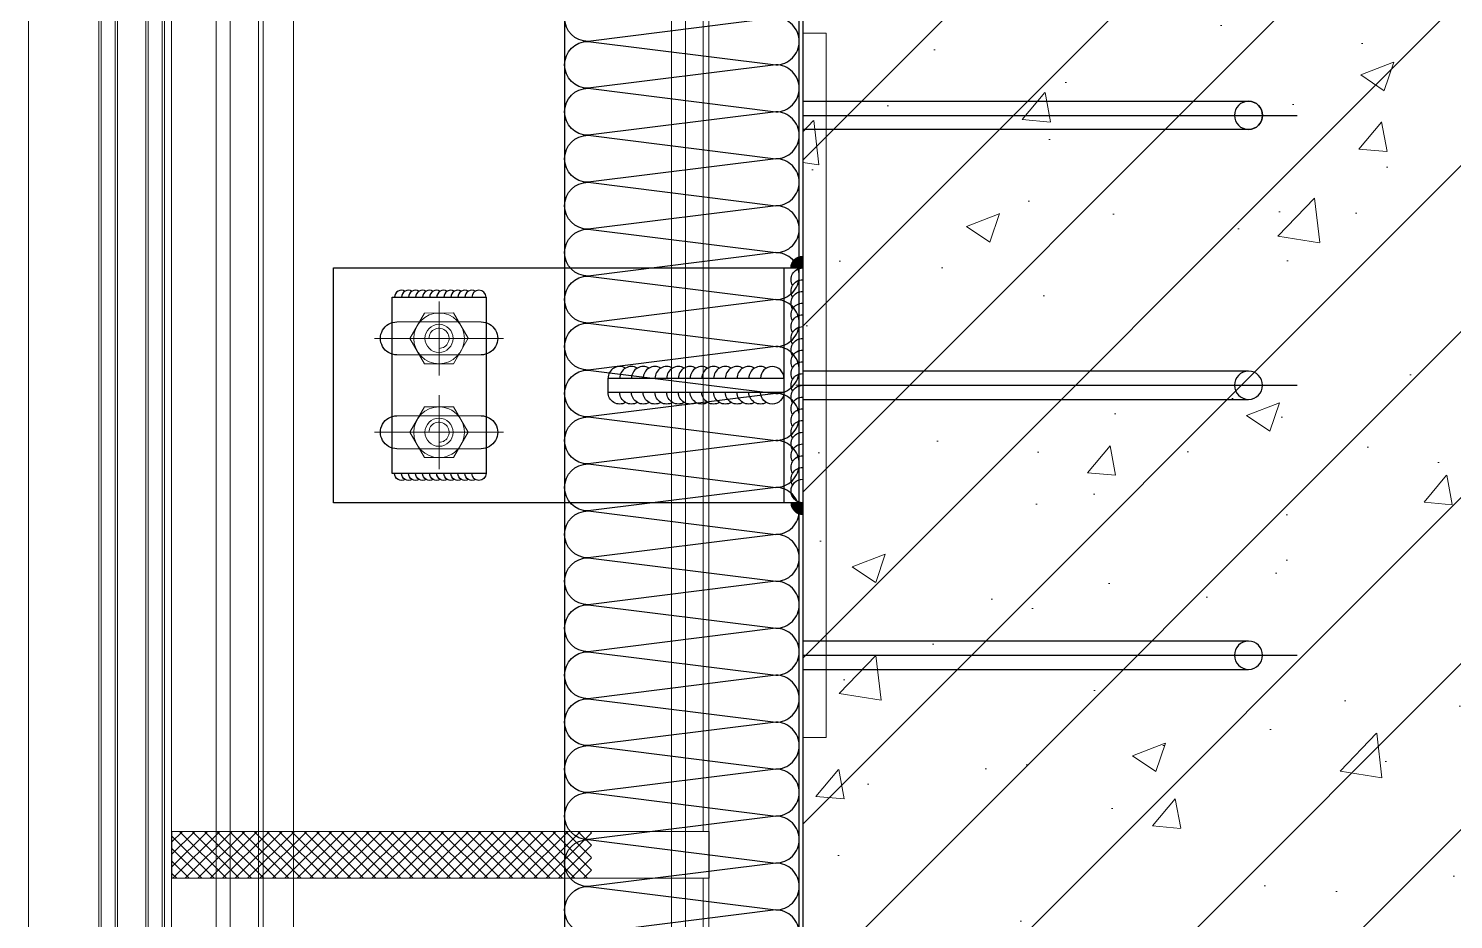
# Model space of a CAD drawing. Extents: x -280168 to 205214, y -148835 to -64913.
# Drawn here: x 51558 to 52166, y -77859 to -77479 of the extents above; entities that cross this region are included whole.
import ezdxf

# ---------------------------------------------------------------- set-up
doc = ezdxf.new("R2010")
doc.units = 0
doc.header["$LTSCALE"] = 1000
doc.header["$MEASUREMENT"] = 0
for name, pattern in [('CENTER', [50.8, 31.75, -6.35, 6.35, -6.35]), ('DASH', [0.35, 0.25, -0.1]), ('DASHDOT2', [0.5, 0.25, -0.125, 0, -0.125]), ('DASHED', [19.05, 12.7, -6.35])]:
    doc.linetypes.add(name, pattern=pattern)
for name, color, linetype, lineweight in [('00-SGT-轴线', 10, 'Continuous', 13), ('00-SGT-钢结构', 6, 'Continuous', 13), ('00-SGT-零部件', 31, 'Continuous', 13), ('2SS1_structure', 166, 'Continuous', 13), ('ALP1_alum.panel', 150, 'Continuous', 20), ('ALP2_hidden', 154, 'DASHED', 13), ('C18', 1, 'CENTER', 13), ('DIM', 1, 'Continuous', 13), ('GL1_glass', 122, 'Continuous', 13), ('GL2_hidden', 140, 'DASHED', 13), ('STE1_carbon steel', 66, 'Continuous', 25), ('STE2_hidden', 64, 'DASHED', 13), ('TC1_hatch', 251, 'Continuous', 13), ('XC1_alum.extrusion', 3, 'Continuous', 20), ('XC2_hidden', 70, 'DASHED', 13)]:
    doc.layers.add(name, color=color, linetype=linetype, lineweight=lineweight)
for name, color, linetype in [('2  辅材', 30, 'Continuous'), ('L18', 1, 'Continuous'), ('PJ1-sec-elev-plan', 4, 'Continuous'), ('SY', 2, 'Continuous'), ('TC', 4, 'Continuous'), ('尺寸层', 7, 'Continuous'), ('配件层', 4, 'Continuous')]:
    doc.layers.add(name, color=color, linetype=linetype)
doc.layers.add('DIM_MODI', color=2, linetype='Continuous', plot=False)
pattern_1 = [(45, (0, 0), (-0.2245064, 0.2245064), []), (135, (0, 0), (-0.2245064, -0.2245064), [])]

# ---------------------------------------------------------------- blocks, each defined once
blk = doc.blocks.new('MB-1')
at = {"color": 3}
blk.add_lwpolyline([(8, -150), (-2, -150), (-2, 150), (8, 150)], close=True, dxfattribs=at)
at = {"layer": 'STE1_carbon steel', "color": 225}
for points in [[(8, 121), (-182, 121, 1), (-182, 109), (8, 109)], [(8, -6), (-182, -6, -1), (-182, 6), (8, 6)], [(8, -121), (-182, -121, -1), (-182, -109), (8, -109)]]:
    blk.add_lwpolyline(points, format="xyb", dxfattribs=at)
at = {"layer": 'STE1_carbon steel', "color": 1, "linetype": 'DASHDOT2', "ltscale": 20}
for points in [[(8, 115), (-202.79, 115)], [(8, 0), (-202.79, 0)], [(8, -115), (-202.79, -115)]]:
    blk.add_lwpolyline(points, dxfattribs=at)
at = {"layer": 'STE1_carbon steel', "color": 225}
for centre in [(-182, 115), (-182, 0), (-182, -115)]:
    blk.add_circle(centre, 6, dxfattribs=at)
blk = doc.blocks.new('*U388')
at = {"layer": '2  辅材'}
for centre, start in [((1, 0), 180), ((2, 0), 240), ((3, 0), 240), ((4, 0), 240), ((5, 0), 240), ((6, 0), 240), ((7, 0), 240), ((8, 0), 240), ((9, 0), 240), ((10, 0), 240), ((11, 0), 240), ((12, 0), 240)]:
    blk.add_arc(centre, 1, start, 0, dxfattribs=at)
blk = doc.blocks.new('*U389')
at = {"layer": '2  辅材'}
blk.add_hatch(color=256, dxfattribs=at).paths.add_polyline_path([(0, -1), (0, 0), (1, 0, -0.414214)])
blk.add_arc((0, 0), 1, 270, 0, dxfattribs=at)
blk = doc.blocks.new('*U380')
at = {"layer": '2  辅材'}
for centre, start in [((1, 0), 180), ((2, 0), 240), ((3, 0), 240), ((4, 0), 240), ((5, 0), 240), ((6, 0), 240), ((7, 0), 240), ((8, 0), 240), ((9, 0), 240), ((10, 0), 240), ((11, 0), 240), ((12, 0), 240), ((13, 0), 240), ((14, 0), 240)]:
    blk.add_arc(centre, 1, start, 0, dxfattribs=at)
blk = doc.blocks.new('*U366')
at = {"layer": '2  辅材'}
for centre, start in [((1, 0), 180), ((2, 0), 240), ((3, 0), 240), ((4, 0), 240), ((5, 0), 240), ((6, 0), 240), ((7, 0), 240), ((8, 0), 240), ((9, 0), 240), ((10, 0), 240), ((11, 0), 240), ((12, 0), 240), ((13, 0), 240), ((14, 0), 240), ((15, 0), 240), ((16, 0), 240), ((17, 0), 240), ((18, 0), 240), ((19, 0), 240)]:
    blk.add_arc(centre, 1, start, 0, dxfattribs=at)
blk = doc.blocks.new('MJ')
at = {"color": 252, "linetype": 'DASH', "ltscale": 20}
for p, q in [((173, 26.99), (137, 26.99)), ((137, 13), (173, 13)), ((137, -27), (173, -27))]:
    blk.add_line(p, q, dxfattribs=at)
at = {"color": 31}
blk.add_line((-9.69, 0), (2.96, 0), dxfattribs=at)
at = {"color": 252}
blk.add_line((173, -13), (137, -13), dxfattribs=at)
at = {"layer": '00-SGT-轴线', "linetype": 'CENTER'}
for p, q in [((155, 4.23), (155, 35.76)), ((182.49, 19.99), (127.51, 19.99)), ((155, -35.77), (155, -4.24)), ((182.49, -20), (127.51, -20)), ((171.23, -20.01), (141.77, -20))]:
    blk.add_line(p, q, dxfattribs=at)
at = {"layer": '00-SGT-钢结构'}
for p, q in [((175.03, 26.39), (175.03, 26.39)), ((175.03, 13.39), (175.03, 13.39)), ((175.03, -13.61), (175.03, -13.61)), ((175.03, -26.61), (175.03, -26.61))]:
    blk.add_line(p, q, dxfattribs=at)
at = {"layer": '00-SGT-零部件'}
for points in [[(167.5, 20), (161.26, 9.2), (148.79, 9.21), (142.56, 20.01), (148.8, 30.81), (161.27, 30.8)], [(167.5, -20), (161.26, -30.8), (148.79, -30.79), (142.56, -19.99), (148.8, -9.19), (161.27, -9.2)]]:
    blk.add_lwpolyline(points, close=True, dxfattribs=at)
for points in [[(155.02, 9.2, -1), (155.03, 30.8, -1)], [(155.03, 26, -1), (155.03, 14, -1)], [(155.02, -30.79, -1), (155.03, -9.19, -1)], [(155.03, -13.99, -1), (155.03, -25.99, -1)]]:
    blk.add_lwpolyline(points, format="xyb", close=True, dxfattribs=at)
for points in [[(155.03, 15.71, -2.414214), (159.32, 20)], [(155.03, -24.29, -2.414214), (159.32, -20)]]:
    blk.add_lwpolyline(points, format="xyb", dxfattribs=at)
at = {"layer": 'STE1_carbon steel', "color": 2}
blk.add_lwpolyline([(200, 50), (0, 50), (0, -50), (200, -50)], close=True, dxfattribs=at)
blk.add_lwpolyline([(8, 50), (8, -50)], dxfattribs=at)
at = {"layer": 'STE1_carbon steel'}
blk.add_lwpolyline([(175, 37.49), (135, 37.49), (135, -37.51), (175, -37.51)], close=True, dxfattribs=at)
for centre, start, end in [((137, 19.99), 89.99116, 270.00884), ((173, 19.99), 269.99116, 90.00884), ((137, -20), 89.99116, 270.00884), ((173, -20), 269.99116, 90.00884)]:
    blk.add_arc(centre, 7, start, end, dxfattribs=at)
at = {"layer": 'SY'}
blk.add_lwpolyline([(8, 3), (8, -3), (83, -3), (83, 3)], close=True, dxfattribs=at)
for name, p, xscale, yscale, zscale, rotation in [('*U389', (0, 50), 5.000000000001624, 5.000000000001624, 5.000000000001624, 90), ('*U366', (0, -50), 5.000000000001624, 5.000000000001624, 5.000000000001624, 90), ('*U388', (135, 37.49), -3.000000000000975, 3.000000000000975, 3.000000000000975, 180), ('*U380', (8, 3), -5.000000000001624, 5.000000000001624, 5.000000000001624, 180), ('*U389', (0, -50), -5.000000000001624, 5.000000000001624, 5.000000000001624, 90)]:
    blk.add_blockref(name, p, dxfattribs=dict(xscale=xscale, yscale=yscale, zscale=zscale, rotation=rotation))
for name, p, xscale, yscale, zscale in [('*U380', (8, -3), 5.000000000001624, 5.000000000001624, 5.000000000001624), ('*U388', (135, -37.51), 3.000000000000975, 3.000000000000975, 3.000000000000975)]:
    blk.add_blockref(name, p, dxfattribs=dict(xscale=xscale, yscale=yscale, zscale=zscale))
at = {"layer": 'ALP1_alum.panel'}
blk.add_blockref('MB-1', (-8, 0), dxfattribs=at)
blk = doc.blocks.new('*U339')
at = {"layer": 'C18', "color": 1, "ltscale": 0.2}
blk.add_line((0, 4.16), (0, -15.6), dxfattribs=at)
at = {"layer": 'L18', "color": 4}
for p, q in [((-1.55, 0), (-1.55, -1.59)), ((1.55, 0), (1.55, -1.09)), ((-2.11, -1.9), (2.11, -1.4)), ((-2.11, -1.9), (-1.55, -1.59)), ((-2.11, -1.9), (-1.55, -2.21)), ((-2.11, -3.3), (2.11, -2.8)), ((-2.11, -3.3), (-1.55, -2.99)), ((-2.11, -3.3), (-1.55, -3.61)), ((-2.11, -4.7), (2.11, -4.2)), ((-2.11, -4.7), (-1.55, -4.39)), ((-2.11, -4.7), (-1.55, -5.01)), ((-2.11, -6.1), (2.11, -5.6)), ((-2.11, -6.1), (-1.55, -5.79)), ((-1.55, -1.59), (1.55, -1.09)), ((-1.55, -2.21), (1.55, -1.71)), ((-1.55, -2.21), (-1.55, -2.99)), ((-1.55, -2.99), (1.55, -2.49)), ((-1.55, -3.61), (1.55, -3.11)), ((-1.55, -3.61), (-1.55, -4.39)), ((-1.55, -4.39), (1.55, -3.89)), ((-1.55, -5.01), (1.55, -4.51)), ((-1.55, -5.01), (-1.55, -5.79)), ((-1.55, -5.79), (1.55, -5.29)), ((-1.55, -6.41), (1.55, -5.91)), ((1.55, -0.31), (1.55, -1.09)), ((2.11, -1.4), (1.55, -1.09)), ((2.11, -1.4), (1.55, -1.71)), ((1.55, -1.71), (1.55, -2.49)), ((2.11, -2.8), (1.55, -2.49)), ((2.11, -2.8), (1.55, -3.11)), ((1.55, -3.11), (1.55, -3.89)), ((2.11, -4.2), (1.55, -3.89)), ((2.11, -4.2), (1.55, -4.51)), ((1.55, -4.51), (1.55, -5.29)), ((2.11, -5.6), (1.55, -5.29)), ((2.11, -5.6), (1.55, -5.91)), ((1.55, -5.91), (1.55, -6.69)), ((-2.11, -6.1), (-1.55, -6.41)), ((-2.11, -7.5), (2.11, -7)), ((-2.11, -7.5), (-1.55, -7.19)), ((-2.11, -7.5), (-1.55, -7.81)), ((-2.11, -8.9), (2.11, -8.4)), ((-2.11, -8.9), (-1.55, -8.59)), ((-2.11, -8.9), (-1.55, -9.21)), ((-2.11, -10.3), (2.11, -9.8)), ((-2.11, -10.3), (-1.55, -9.99)), ((-2.11, -10.3), (-1.55, -10.61)), ((-1.58, -11.64), (1.73, -11.25)), ((-1.58, -11.64), (-1.27, -11.34)), ((-1.58, -11.64), (-1.03, -11.93)), ((-1.55, -6.41), (-1.55, -7.19)), ((-1.55, -7.19), (1.55, -6.69)), ((-1.55, -7.81), (1.55, -7.31)), ((-1.55, -7.81), (-1.55, -8.59)), ((-1.55, -8.59), (1.55, -8.09)), ((-1.55, -9.21), (1.55, -8.71)), ((-1.55, -9.21), (-1.55, -9.99)), ((-1.55, -9.99), (1.55, -9.49)), ((-1.55, -10.61), (1.55, -10.11)), ((-1.55, -10.61), (-1.55, -10.66)), ((-1.27, -11.34), (-1.55, -10.66)), ((-1.27, -11.34), (1.45, -10.91)), ((-1.03, -11.93), (1.17, -11.57)), ((-0.72, -12.66), (-1.03, -11.93)), ((0.83, -12.41), (1.17, -11.57)), ((1.73, -11.25), (1.17, -11.57)), ((1.45, -10.91), (1.55, -10.66)), ((1.73, -11.25), (1.45, -10.91)), ((2.11, -7), (1.55, -6.69)), ((2.11, -7), (1.55, -7.31)), ((1.55, -7.31), (1.55, -8.09)), ((2.11, -8.4), (1.55, -8.09)), ((2.11, -8.4), (1.55, -8.71)), ((1.55, -8.71), (1.55, -9.49)), ((2.11, -9.8), (1.55, -9.49)), ((2.11, -9.8), (1.55, -10.11)), ((1.55, -10.11), (1.55, -10.66)), ((-0.92, -12.97), (-0.72, -12.66)), ((-0.92, -12.97), (1.03, -12.74)), ((-0.92, -12.97), (-0.48, -13.24)), ((-0.72, -12.66), (0.83, -12.41)), ((-0.48, -13.24), (0.55, -13.07)), ((0, -14.4), (-0.48, -13.24)), ((0, -14.4), (0.55, -13.07)), ((1.03, -12.74), (0.55, -13.07)), ((1.03, -12.74), (0.83, -12.41))]:
    blk.add_line(p, q, dxfattribs=at)
blk.add_lwpolyline([(4, 0.2), (4, 1.14, 0.257344), (3.47, 2.1, 0.110418), (0.8, 3.05), (0.8, 2.72), (-0.8, 2.72), (-0.8, 3.05, 0.110418), (-3.47, 2.1, 0.257344), (-4, 1.14), (-4, 0.2, 0.414214), (-3.8, 0), (3.8, 0, 0.414214)], format="xyb", close=True, dxfattribs=at)
blk = doc.blocks.new('*U369')
at = {"layer": 'PJ1-sec-elev-plan'}
h = blk.add_hatch(dxfattribs=at)
h.set_pattern_fill('ANSI37', color=132, scale=0.2, style=0)
h.set_pattern_definition(pattern_1)
edge = h.paths.add_edge_path()
edge.add_arc((4.57, -39.2), 5.43, 106.64022, 147.37961)
edge.add_line((0, -36.27), (0, -33))
edge.add_line((0, -33), (1, -33))
edge.add_arc((2, -33), 1, 180, 270)
edge.add_line((2, -34), (3.02, -34))
at = {"layer": 'ALP1_alum.panel'}
blk.add_lwpolyline([(5, -18), (2, -13), (2, 0), (0, 0), (0, -13.55), (3, -18.55), (3, -32), (5, -32), (5, -18)], dxfattribs=at)
blk.add_lwpolyline([(671.43, -19), (1, -19), (1, -33, 0.414214), (2, -34), (671.43, -34)], format="xyb", dxfattribs=at)
at = {"layer": 'ALP2_hidden'}
blk.add_lwpolyline([(3, -19), (3, -32), (671.43, -32)], dxfattribs=at)
at = {"layer": 'PJ1-sec-elev-plan', "color": 132}
blk.add_lwpolyline([(3.02, -34, 0.179655), (0, -36.27), (0, -33), (1, -33, 0.414214), (2, -34), (3.02, -34)], format="xyb", dxfattribs=at)
at = {"extrusion": (0, 0, -1), "xscale": -1, "zscale": -1, "rotation": 90}
blk.add_blockref('*U339', (-1.98, -6.5), dxfattribs=at)
blk = doc.blocks.new('*U355')
at = {"color": 251}
blk.add_lwpolyline([(-0.44, 0), (450.56, 0), (450.56, 50), (-0.44, 50)], close=True, dxfattribs=at)
for points in [[(149.56, 0, 0.414214), (154.56, 5), (149.56, 45, -1), (159.56, 45), (154.56, 5, 0.414214), (159.56, 0)], [(159.56, 0, 0.414214), (164.56, 5), (159.56, 45, -1), (169.56, 45), (164.56, 5, 0.414214), (169.56, 0)], [(169.56, 0, 0.414214), (174.56, 5), (169.56, 45, -1), (179.56, 45), (174.56, 5, 0.414214), (179.56, 0)], [(179.56, 0, 0.414214), (184.56, 5), (179.56, 45, -1), (189.56, 45), (184.56, 5, 0.414214), (189.56, 0)], [(189.56, 0, 0.414214), (194.56, 5), (189.56, 45, -1), (199.56, 45), (194.56, 5, 0.414214), (199.56, 0)], [(199.56, 0, 0.414214), (204.56, 5), (199.56, 45, -1), (209.56, 45), (204.56, 5, 0.414214), (209.56, 0)], [(209.56, 0, 0.414214), (214.56, 5), (209.56, 45, -1), (219.56, 45), (214.56, 5, 0.414214), (219.56, 0)], [(219.56, 0, 0.414214), (224.56, 5), (219.56, 45, -1), (229.56, 45), (224.56, 5, 0.414214), (229.56, 0)], [(229.56, 0, 0.414214), (234.56, 5), (229.56, 45, -1), (239.56, 45), (234.56, 5, 0.414214), (239.56, 0)], [(239.56, 0, 0.414214), (244.56, 5), (239.56, 45, -1), (249.56, 45), (244.56, 5, 0.414214), (249.56, 0)], [(249.56, 0, 0.414214), (254.56, 5), (249.56, 45, -1), (259.56, 45), (254.56, 5, 0.414214), (259.56, 0)], [(259.56, 0, 0.414214), (264.56, 5), (259.56, 45, -1), (269.56, 45), (264.56, 5, 0.414214), (269.56, 0)], [(269.56, 0, 0.414214), (274.56, 5), (269.56, 45, -1), (279.56, 45), (274.56, 5, 0.414214), (279.56, 0)], [(279.56, 0, 0.414214), (284.56, 5), (279.56, 45, -1), (289.56, 45), (284.56, 5, 0.414214), (289.56, 0)], [(289.56, 0, 0.414214), (294.56, 5), (289.56, 45, -1), (299.56, 45), (294.56, 5, 0.414214), (299.56, 0)], [(299.56, 0, 0.414214), (304.56, 5), (299.56, 45, -1), (309.56, 45), (304.56, 5, 0.414214), (309.56, 0)], [(309.56, 0, 0.414214), (314.56, 5), (309.56, 45, -1), (319.56, 45), (314.56, 5, 0.414214), (319.56, 0)], [(319.56, 0, 0.414214), (324.56, 5), (319.56, 45, -1), (329.56, 45), (324.56, 5, 0.414214), (329.56, 0)], [(329.56, 0, 0.414214), (334.56, 5), (329.56, 45, -1), (339.56, 45), (334.56, 5, 0.414214), (339.56, 0)], [(339.56, 0, 0.414214), (344.56, 5), (339.56, 45, -1), (349.56, 45), (344.56, 5, 0.414214), (349.56, 0)]]:
    blk.add_lwpolyline(points, format="xyb", dxfattribs=at)
blk = doc.blocks.new('*U370')
at = {"layer": 'GL1_glass'}
for points in [[(678.91, -120), (21, -120), (20, -119), (20, -113), (21, -112), (678.91, -112)], [(678.91, -140), (21, -140), (20, -139), (20, -133), (21, -132), (678.91, -132)]]:
    blk.add_lwpolyline(points, dxfattribs=at)
at = {"layer": 'GL2_hidden'}
for p, q in [((20, -113), (678.91, -113)), ((20, -119), (678.91, -119)), ((20, -133), (678.91, -133)), ((20, -139), (678.91, -139))]:
    blk.add_line(p, q, dxfattribs=at)
blk = doc.blocks.new('*U371')
at = {"layer": 'GL1_glass'}
for points in [[(-421.09, -120), (-21, -120), (-20, -119), (-20, -113), (-21, -112), (-421.09, -112)], [(-421.09, -140), (-21, -140), (-20, -139), (-20, -133), (-21, -132), (-421.09, -132)]]:
    blk.add_lwpolyline(points, dxfattribs=at)
at = {"layer": 'GL2_hidden'}
for p, q in [((-20, -113), (-421.09, -113)), ((-20, -119), (-421.09, -119)), ((-20, -133), (-421.09, -133)), ((-20, -139), (-421.09, -139))]:
    blk.add_line(p, q, dxfattribs=at)
blk = doc.blocks.new('*U368')
at = {"layer": 'PJ1-sec-elev-plan'}
h = blk.add_hatch(dxfattribs=at)
h.set_pattern_fill('ANSI37', color=132, scale=0.2, style=0)
h.set_pattern_definition(pattern_1)
edge = h.paths.add_edge_path()
edge.add_arc((4.57, -39.2), 5.43, 106.64022, 147.37961)
edge.add_line((0, -36.27), (0, -33))
edge.add_line((0, -33), (1, -33))
edge.add_arc((2, -33), 1, 180, 270)
edge.add_line((2, -34), (3.02, -34))
at = {"layer": 'ALP1_alum.panel'}
blk.add_lwpolyline([(5, -18), (2, -13), (2, 0), (0, 0), (0, -13.55), (3, -18.55), (3, -32), (5, -32), (5, -18)], dxfattribs=at)
blk.add_lwpolyline([(348.57, -19), (1, -19), (1, -33, 0.414214), (2, -34), (348.57, -34)], format="xyb", dxfattribs=at)
at = {"layer": 'ALP2_hidden'}
blk.add_lwpolyline([(3, -19), (3, -32), (348.57, -32)], dxfattribs=at)
at = {"layer": 'PJ1-sec-elev-plan', "color": 132}
blk.add_lwpolyline([(3.02, -34, 0.179655), (0, -36.27), (0, -33), (1, -33, 0.414214), (2, -34), (3.02, -34)], format="xyb", dxfattribs=at)
at = {"extrusion": (0, 0, -1), "xscale": -1, "zscale": -1, "rotation": 90}
blk.add_blockref('*U339', (-1.98, -6.5), dxfattribs=at)

msp = doc.modelspace()

# ---------------------------------------------------------------- hatches: boundary and pattern name
at = {"layer": 'TC1_hatch'}
h = msp.add_hatch(dxfattribs=at)
h.set_pattern_fill('钢筋混凝土', color=256, scale=20, style=0)
h.set_pattern_definition([(45, (108443.726, -154834.91), (-35.35534, 35.35534), []), (50, (108443.73, -154834.91), (143.45204, -12.55043), [15, -165]), (355, (108443.73, -154834.91), (-27.75027, 150.43843), [12, -132]), (100.4514, (108455.68, -154835.96), (115.70188, 137.8879), [12.74804, -140.22842]), (46.1842, (108443.73, -154794.91), (213.4482, -33.1038), [22.5, -247.5]), (96.6356, (108461.51, -154797.67), (186.93254, 194.82357), [19.12206, -210.3426]), (351.1842, (108443.73, -154794.9), (186.9324, 194.8237), [18, -198]), (21, (108463.73, -154804.91), (119.38141, -80.52378), [15, -165]), (326, (108463.73, -154804.91), (48.66307, 145.03), [12, -132]), (71.4514, (108473.67, -154811.62), (168.04453, 64.5061), [12.74804, -140.22842]), (37.5, (108443.726, -154834.91), (2.43197, 66.57877), [0, -130.4, 0, -134, 0, -132.5]), (7.5, (108443.726, -154834.91), (52.61391, 78.88234), [0, -76.4, 0, -127.4, 0, -50.5]), (327.5, (108399.126, -154834.91), (106.764487, -4.510974), [0, -50, 0, -156, 0, -207]), (317.5, (108379.13, -154834.91), (116.63723, 20.021), [0, -65, 0, -103.6, 0, -147])])
h.paths.add_polyline_path([(53520.35, -77461.03), (51888.2, -77461.03), (51888.2, -78211.03), (52188.2, -78211.03), (52188.2, -77611.03), (53520.35, -77611.03)])
at = {"layer": '尺寸层'}
h = msp.add_hatch(dxfattribs=at)
h.set_pattern_fill('ANSI37', color=252, scale=30, style=0)
h.set_pattern_definition([(45, (-416573.395, -102678.2073), (-2.65165043, 2.65165043), []), (135, (-416573.395, -102678.2073), (-2.65165043, -2.65165043), [])])
h.paths.add_polyline_path([(51798.2, -77841.03), (51619.2, -77841.03), (51619.2, -77821.03), (51798.2, -77821.03)])

# ---------------------------------------------------------------- linework, layer by layer
at = {"layer": '2SS1_structure', "color": 5}
msp.add_line((51888.2, -73131.03), (51888.2, -77481.03), dxfattribs=at)
msp.add_lwpolyline([(53520.35, -77461.03), (51888.2, -77461.03), (51888.2, -78211.03), (52188.2, -78211.03), (52188.2, -77611.03), (53520.35, -77611.03), (53520.35, -77461.03)], dxfattribs=at)
at = {"layer": 'DIM_MODI'}
msp.add_lwpolyline([(51888.2, -77461.03), (51888.2, -78261.03), (52188.2, -78261.03), (52188.2, -77581.03), (52388.2, -77581.03), (52388.2, -78261.03), (52788.2, -78261.03), (52788.2, -77581.03), (53728.42, -77581.03)], dxfattribs=at)
at = {"layer": 'STE2_hidden'}
for p, q in [((51832.2, -82211.03), (51832.2, -71691.03)), ((51838.2, -82211.03), (51838.2, -71691.03)), ((51638.2, -78171.03), (51638.2, -77151.03)), ((51644.2, -78171.03), (51644.2, -77151.03))]:
    msp.add_line(p, q, dxfattribs=at)
at = {"layer": 'XC1_alum.extrusion', "color": 76}
msp.add_line((51558.2, -71690.73), (51558.2, -81571.33), dxfattribs=at)
at = {"layer": 'XC1_alum.extrusion'}
for p, q in [((51848.2, -71691.03), (51848.2, -77821.03)), ((51619.2, -77821.03), (51619.2, -77151.03)), ((51848.2, -77821.03), (51619.2, -77821.03)), ((51619.2, -78171.03), (51619.2, -77841.03)), ((51619.2, -77841.03), (51848.2, -77841.03)), ((51848.2, -77841.03), (51848.2, -81911.03))]:
    msp.add_line(p, q, dxfattribs=at)
at = {"layer": 'XC2_hidden'}
for p, q in [((51845.7, -77821.03), (51845.7, -71691.03)), ((51845.7, -81911.03), (51845.7, -77841.03))]:
    msp.add_line(p, q, dxfattribs=at)
at = {"layer": '尺寸层', "color": 252}
for p, q in [((51619.2, -77821.03), (51619.2, -77841.03)), ((51848.2, -77821.03, 0), (51848.2, -77841.03, 0))]:
    msp.add_line(p, q, dxfattribs=at)

# ---------------------------------------------------------------- block references
at = {"layer": 'DIM', "color": 6, "xscale": -1}
msp.add_blockref('MJ', (51888.2, -77631.03), dxfattribs=at)
at = {"layer": 'TC', "xscale": 2, "yscale": 2, "zscale": 2, "rotation": 90.00000000000001}
msp.add_blockref('*U355', (51886.7, -78163.64), dxfattribs=at)
at = {"layer": '尺寸层', "color": 1, "rotation": 270}
msp.add_blockref('*U368', (51690.2, -77151.03), dxfattribs=at)
at = {"layer": '尺寸层', "color": 1, "xscale": -1, "rotation": 270}
msp.add_blockref('*U369', (51690.2, -78171.03), dxfattribs=at)
at = {"layer": '配件层', "color": 1, "xscale": -1, "rotation": 270}
for name, p in [('*U371', (51728.2, -77111.03)), ('*U370', (51728.2, -78211.03))]:
    msp.add_blockref(name, p, dxfattribs=at)

doc.saveas('drawing.dxf')
